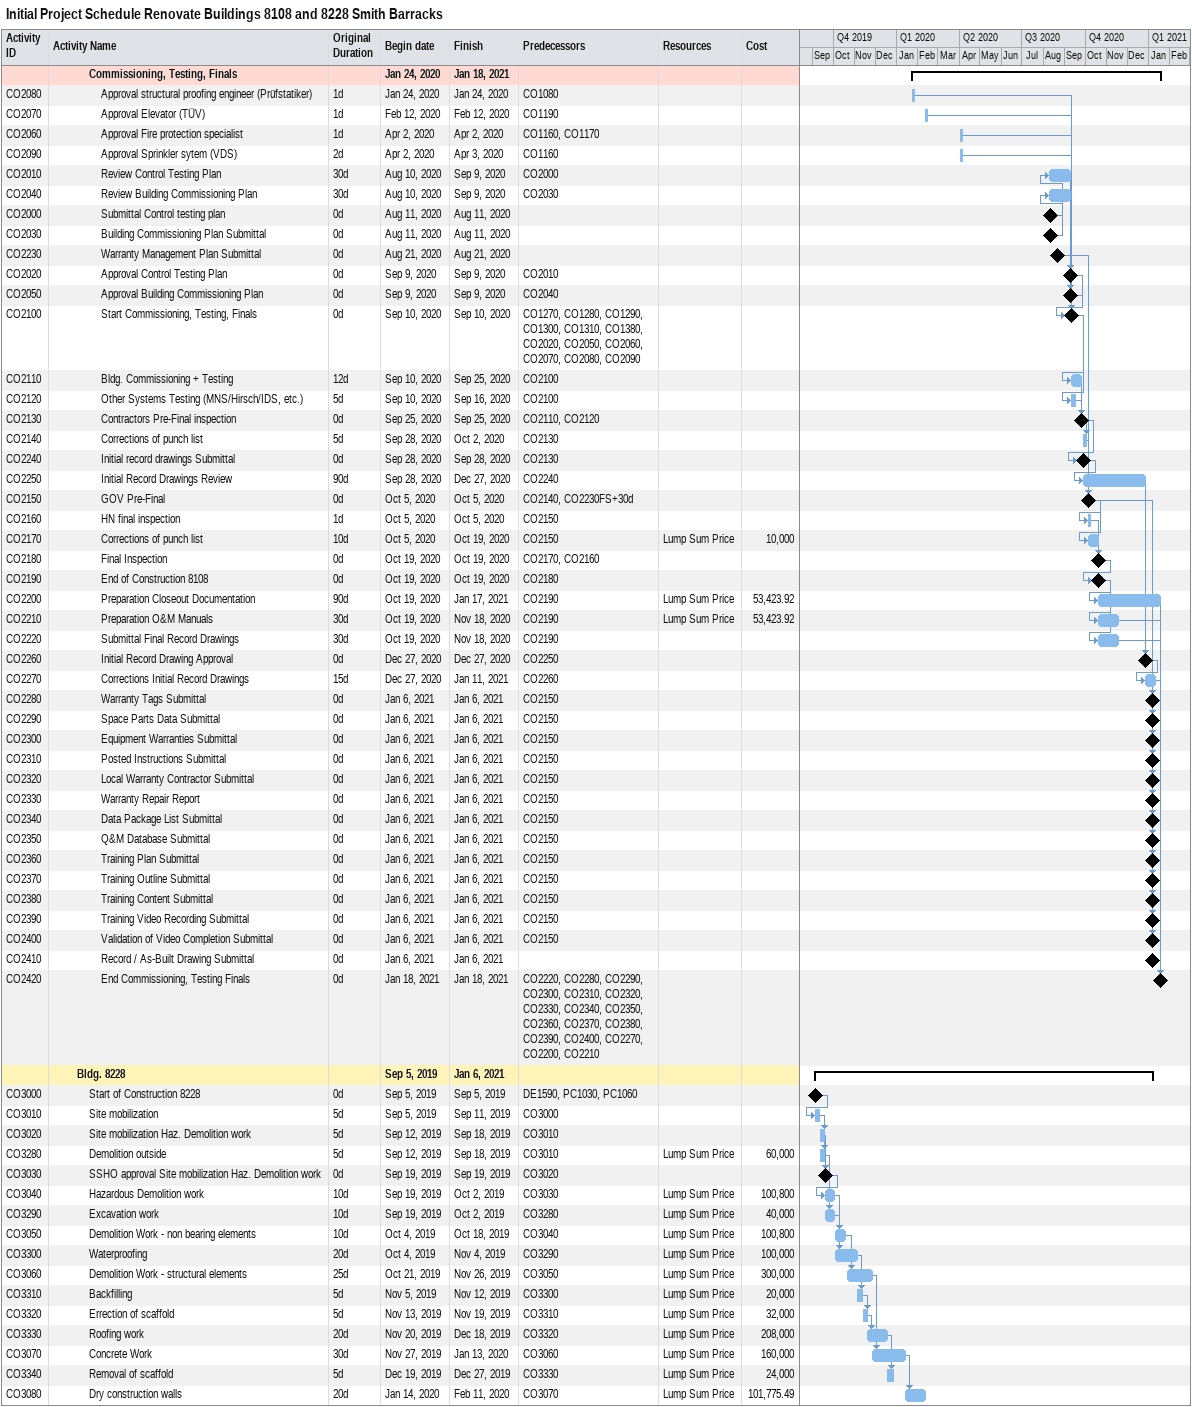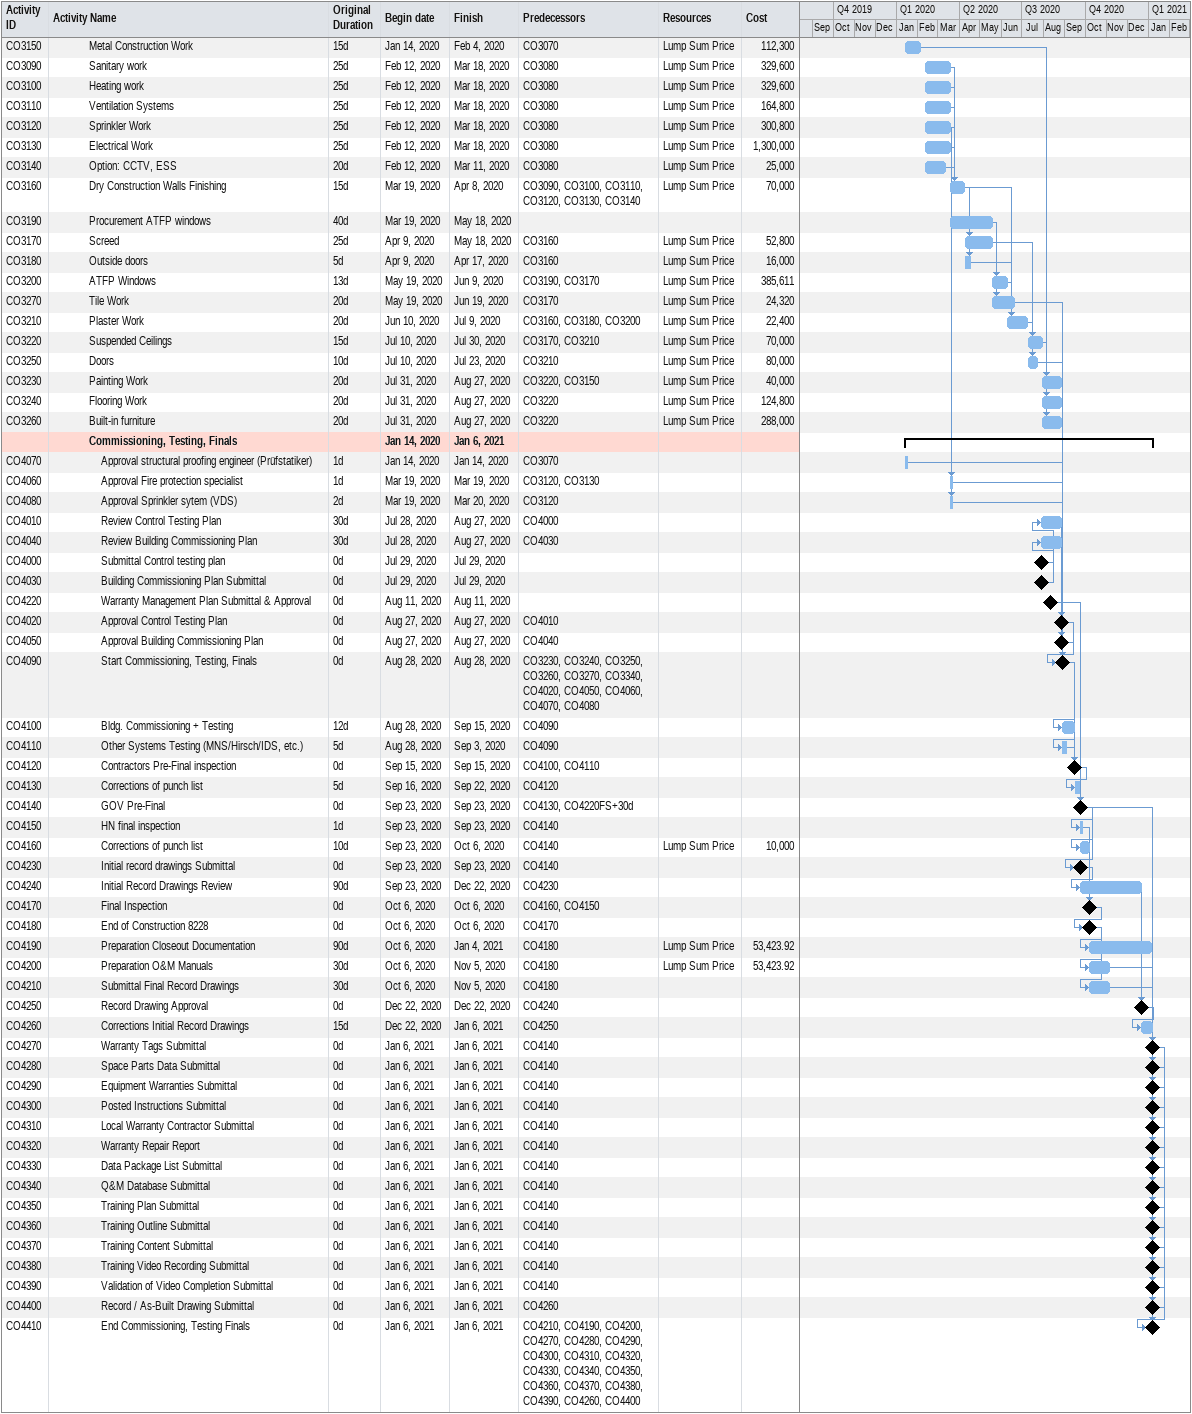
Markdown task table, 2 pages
Initial Project Schedule Renovate Buildings 8108 and 8228 Smith Barracks

| ID | Level | Task | Original duration | Start | Finish | Predecessors | Resources | Cost |
|---|---|---|---|---|---|---|---|---|
|  | 4 | **Commissioning, Testing, Finals** |  | 2020-01-24 | 2021-01-18 |  |  |  |
| CO2080 | 5 | Approval structural proofing engineer (Prüfstatiker) | 1d | 2020-01-24 | 2020-01-24 | CO1080 |  |  |
| CO2070 | 5 | Approval Elevator (TÜV) | 1d | 2020-02-12 | 2020-02-12 | CO1190 |  |  |
| CO2060 | 5 | Approval Fire protection specialist | 1d | 2020-04-02 | 2020-04-02 | CO1160, CO1170 |  |  |
| CO2090 | 5 | Approval Sprinkler sytem (VDS) | 2d | 2020-04-02 | 2020-04-03 | CO1160 |  |  |
| CO2010 | 5 | Review Control Testing Plan | 30d | 2020-08-10 | 2020-09-09 | CO2000 |  |  |
| CO2040 | 5 | Review Building Commissioning Plan | 30d | 2020-08-10 | 2020-09-09 | CO2030 |  |  |
| CO2000 | 5 | Submittal Control testing plan | 0d | 2020-08-11 | 2020-08-11 |  |  |  |
| CO2030 | 5 | Building Commissioning Plan Submittal | 0d | 2020-08-11 | 2020-08-11 |  |  |  |
| CO2230 | 5 | Warranty Management Plan Submittal | 0d | 2020-08-21 | 2020-08-21 |  |  |  |
| CO2020 | 5 | Approval Control Testing Plan | 0d | 2020-09-09 | 2020-09-09 | CO2010 |  |  |
| CO2050 | 5 | Approval Building Commissioning Plan | 0d | 2020-09-09 | 2020-09-09 | CO2040 |  |  |
| CO2100 | 5 | Start Commissioning, Testing, Finals | 0d | 2020-09-10 | 2020-09-10 | CO1270, CO1280, CO1290, CO1300, CO1310, CO1380, CO2020, CO2050, CO2060, CO2070, CO2080, CO2090 |  |  |
| CO2110 | 5 | Bldg. Commissioning + Testing | 12d | 2020-09-10 | 2020-09-25 | CO2100 |  |  |
| CO2120 | 5 | Other Systems Testing (MNS/Hirsch/IDS, etc.) | 5d | 2020-09-10 | 2020-09-16 | CO2100 |  |  |
| CO2130 | 5 | Contractors Pre-Final inspection | 0d | 2020-09-25 | 2020-09-25 | CO2110, CO2120 |  |  |
| CO2140 | 5 | Corrections of punch list | 5d | 2020-09-28 | 2020-10-02 | CO2130 |  |  |
| CO2240 | 5 | Initial record drawings Submittal | 0d | 2020-09-28 | 2020-09-28 | CO2130 |  |  |
| CO2250 | 5 | Initial Record Drawings Review | 90d | 2020-09-28 | 2020-12-27 | CO2240 |  |  |
| CO2150 | 5 | GOV Pre-Final | 0d | 2020-10-05 | 2020-10-05 | CO2140, CO2230FS+30d |  |  |
| CO2160 | 5 | HN final inspection | 1d | 2020-10-05 | 2020-10-05 | CO2150 |  |  |
| CO2170 | 5 | Corrections of punch list | 10d | 2020-10-05 | 2020-10-19 | CO2150 | Lump Sum Price | 10000 |
| CO2180 | 5 | Final Inspection | 0d | 2020-10-19 | 2020-10-19 | CO2170, CO2160 |  |  |
| CO2190 | 5 | End of Construction 8108 | 0d | 2020-10-19 | 2020-10-19 | CO2180 |  |  |
| CO2200 | 5 | Preparation Closeout Documentation | 90d | 2020-10-19 | 2021-01-17 | CO2190 | Lump Sum Price | 53423.92 |
| CO2210 | 5 | Preparation O&M Manuals | 30d | 2020-10-19 | 2020-11-18 | CO2190 | Lump Sum Price | 53423.92 |
| CO2220 | 5 | Submittal Final Record Drawings | 30d | 2020-10-19 | 2020-11-18 | CO2190 |  |  |
| CO2260 | 5 | Initial Record Drawing Approval | 0d | 2020-12-27 | 2020-12-27 | CO2250 |  |  |
| CO2270 | 5 | Corrections Initial Record Drawings | 15d | 2020-12-27 | 2021-01-11 | CO2260 |  |  |
| CO2280 | 5 | Warranty Tags Submittal | 0d | 2021-01-06 | 2021-01-06 | CO2150 |  |  |
| CO2290 | 5 | Space Parts Data Submittal | 0d | 2021-01-06 | 2021-01-06 | CO2150 |  |  |
| CO2300 | 5 | Equipment Warranties Submittal | 0d | 2021-01-06 | 2021-01-06 | CO2150 |  |  |
| CO2310 | 5 | Posted Instructions Submittal | 0d | 2021-01-06 | 2021-01-06 | CO2150 |  |  |
| CO2320 | 5 | Local Warranty Contractor Submittal | 0d | 2021-01-06 | 2021-01-06 | CO2150 |  |  |
| CO2330 | 5 | Warranty Repair Report | 0d | 2021-01-06 | 2021-01-06 | CO2150 |  |  |
| CO2340 | 5 | Data Package List Submittal | 0d | 2021-01-06 | 2021-01-06 | CO2150 |  |  |
| CO2350 | 5 | Q&M Database Submittal | 0d | 2021-01-06 | 2021-01-06 | CO2150 |  |  |
| CO2360 | 5 | Training Plan Submittal | 0d | 2021-01-06 | 2021-01-06 | CO2150 |  |  |
| CO2370 | 5 | Training Outline Submittal | 0d | 2021-01-06 | 2021-01-06 | CO2150 |  |  |
| CO2380 | 5 | Training Content Submittal | 0d | 2021-01-06 | 2021-01-06 | CO2150 |  |  |
| CO2390 | 5 | Training Video Recording Submittal | 0d | 2021-01-06 | 2021-01-06 | CO2150 |  |  |
| CO2400 | 5 | Validation of Video Completion Submittal | 0d | 2021-01-06 | 2021-01-06 | CO2150 |  |  |
| CO2410 | 5 | Record / As-Built Drawing Submittal | 0d | 2021-01-06 | 2021-01-06 |  |  |  |
| CO2420 | 5 | End Commissioning, Testing Finals | 0d | 2021-01-18 | 2021-01-18 | CO2220, CO2280, CO2290, CO2300, CO2310, CO2320, CO2330, CO2340, CO2350, CO2360, CO2370, CO2380, CO2390, CO2400, CO2270, CO2200, CO2210 |  |  |
|  | 3 | **Bldg. 8228** |  | 2019-09-05 | 2021-01-06 |  |  |  |
| CO3000 | 4 | Start of Construction 8228 | 0d | 2019-09-05 | 2019-09-05 | DE1590, PC1030, PC1060 |  |  |
| CO3010 | 4 | Site mobilization | 5d | 2019-09-05 | 2019-09-11 | CO3000 |  |  |
| CO3020 | 4 | Site mobilization Haz. Demolition work | 5d | 2019-09-12 | 2019-09-18 | CO3010 |  |  |
| CO3280 | 4 | Demolition outside | 5d | 2019-09-12 | 2019-09-18 | CO3010 | Lump Sum Price | 60000 |
| CO3030 | 4 | SSHO approval Site mobilization Haz. Demolition work | 0d | 2019-09-19 | 2019-09-19 | CO3020 |  |  |
| CO3040 | 4 | Hazardous Demolition work | 10d | 2019-09-19 | 2019-10-02 | CO3030 | Lump Sum Price | 100800 |
| CO3290 | 4 | Excavation work | 10d | 2019-09-19 | 2019-10-02 | CO3280 | Lump Sum Price | 40000 |
| CO3050 | 4 | Demolition Work - non bearing elements | 10d | 2019-10-04 | 2019-10-18 | CO3040 | Lump Sum Price | 100800 |
| CO3300 | 4 | Waterproofing | 20d | 2019-10-04 | 2019-11-04 | CO3290 | Lump Sum Price | 100000 |
| CO3060 | 4 | Demolition Work - structural elements | 25d | 2019-10-21 | 2019-11-26 | CO3050 | Lump Sum Price | 300000 |
| CO3310 | 4 | Backfilling | 5d | 2019-11-05 | 2019-11-12 | CO3300 | Lump Sum Price | 20000 |
| CO3320 | 4 | Errection of scaffold | 5d | 2019-11-13 | 2019-11-19 | CO3310 | Lump Sum Price | 32000 |
| CO3330 | 4 | Roofing work | 20d | 2019-11-20 | 2019-12-18 | CO3320 | Lump Sum Price | 208000 |
| CO3070 | 4 | Concrete Work | 30d | 2019-11-27 | 2020-01-13 | CO3060 | Lump Sum Price | 160000 |
| CO3340 | 4 | Removal of scaffold | 5d | 2019-12-19 | 2019-12-27 | CO3330 | Lump Sum Price | 24000 |
| CO3080 | 4 | Dry construction walls | 20d | 2020-01-14 | 2020-02-11 | CO3070 | Lump Sum Price | 101775.49 |
| CO3150 | 4 | Metal Construction Work | 15d | 2020-01-14 | 2020-02-04 | CO3070 | Lump Sum Price | 112300 |
| CO3090 | 4 | Sanitary work | 25d | 2020-02-12 | 2020-03-18 | CO3080 | Lump Sum Price | 329600 |
| CO3100 | 4 | Heating work | 25d | 2020-02-12 | 2020-03-18 | CO3080 | Lump Sum Price | 329600 |
| CO3110 | 4 | Ventilation Systems | 25d | 2020-02-12 | 2020-03-18 | CO3080 | Lump Sum Price | 164800 |
| CO3120 | 4 | Sprinkler Work | 25d | 2020-02-12 | 2020-03-18 | CO3080 | Lump Sum Price | 300800 |
| CO3130 | 4 | Electrical Work | 25d | 2020-02-12 | 2020-03-18 | CO3080 | Lump Sum Price | 1300000 |
| CO3140 | 4 | Option: CCTV, ESS | 20d | 2020-02-12 | 2020-03-11 | CO3080 | Lump Sum Price | 25000 |
| CO3160 | 4 | Dry Construction Walls Finishing | 15d | 2020-03-19 | 2020-04-08 | CO3090, CO3100, CO3110, CO3120, CO3130, CO3140 | Lump Sum Price | 70000 |
| CO3190 | 4 | Procurement ATFP windows | 40d | 2020-03-19 | 2020-05-18 |  |  |  |
| CO3170 | 4 | Screed | 25d | 2020-04-09 | 2020-05-18 | CO3160 | Lump Sum Price | 52800 |
| CO3180 | 4 | Outside doors | 5d | 2020-04-09 | 2020-04-17 | CO3160 | Lump Sum Price | 16000 |
| CO3200 | 4 | ATFP Windows | 13d | 2020-05-19 | 2020-06-09 | CO3190, CO3170 | Lump Sum Price | 385611 |
| CO3270 | 4 | Tile Work | 20d | 2020-05-19 | 2020-06-19 | CO3170 | Lump Sum Price | 24320 |
| CO3210 | 4 | Plaster Work | 20d | 2020-06-10 | 2020-07-09 | CO3160, CO3180, CO3200 | Lump Sum Price | 22400 |
| CO3220 | 4 | Suspended Ceilings | 15d | 2020-07-10 | 2020-07-30 | CO3170, CO3210 | Lump Sum Price | 70000 |
| CO3250 | 4 | Doors | 10d | 2020-07-10 | 2020-07-23 | CO3210 | Lump Sum Price | 80000 |
| CO3230 | 4 | Painting Work | 20d | 2020-07-31 | 2020-08-27 | CO3220, CO3150 | Lump Sum Price | 40000 |
| CO3240 | 4 | Flooring Work | 20d | 2020-07-31 | 2020-08-27 | CO3220 | Lump Sum Price | 124800 |
| CO3260 | 4 | Built-in furniture | 20d | 2020-07-31 | 2020-08-27 | CO3220 | Lump Sum Price | 288000 |
|  | 4 | **Commissioning, Testing, Finals** |  | 2020-01-14 | 2021-01-06 |  |  |  |
| CO4070 | 5 | Approval structural proofing engineer (Prüfstatiker) | 1d | 2020-01-14 | 2020-01-14 | CO3070 |  |  |
| CO4060 | 5 | Approval Fire protection specialist | 1d | 2020-03-19 | 2020-03-19 | CO3120, CO3130 |  |  |
| CO4080 | 5 | Approval Sprinkler sytem (VDS) | 2d | 2020-03-19 | 2020-03-20 | CO3120 |  |  |
| CO4010 | 5 | Review Control Testing Plan | 30d | 2020-07-28 | 2020-08-27 | CO4000 |  |  |
| CO4040 | 5 | Review Building Commissioning Plan | 30d | 2020-07-28 | 2020-08-27 | CO4030 |  |  |
| CO4000 | 5 | Submittal Control testing plan | 0d | 2020-07-29 | 2020-07-29 |  |  |  |
| CO4030 | 5 | Building Commissioning Plan Submittal | 0d | 2020-07-29 | 2020-07-29 |  |  |  |
| CO4220 | 5 | Warranty Management Plan Submittal & Approval | 0d | 2020-08-11 | 2020-08-11 |  |  |  |
| CO4020 | 5 | Approval Control Testing Plan | 0d | 2020-08-27 | 2020-08-27 | CO4010 |  |  |
| CO4050 | 5 | Approval Building Commissioning Plan | 0d | 2020-08-27 | 2020-08-27 | CO4040 |  |  |
| CO4090 | 5 | Start Commissioning, Testing, Finals | 0d | 2020-08-28 | 2020-08-28 | CO3230, CO3240, CO3250, CO3260, CO3270, CO3340, CO4020, CO4050, CO4060, CO4070, CO4080 |  |  |
| CO4100 | 5 | Bldg. Commissioning + Testing | 12d | 2020-08-28 | 2020-09-15 | CO4090 |  |  |
| CO4110 | 5 | Other Systems Testing (MNS/Hirsch/IDS, etc.) | 5d | 2020-08-28 | 2020-09-03 | CO4090 |  |  |
| CO4120 | 5 | Contractors Pre-Final inspection | 0d | 2020-09-15 | 2020-09-15 | CO4100, CO4110 |  |  |
| CO4130 | 5 | Corrections of punch list | 5d | 2020-09-16 | 2020-09-22 | CO4120 |  |  |
| CO4140 | 5 | GOV Pre-Final | 0d | 2020-09-23 | 2020-09-23 | CO4130, CO4220FS+30d |  |  |
| CO4150 | 5 | HN final inspection | 1d | 2020-09-23 | 2020-09-23 | CO4140 |  |  |
| CO4160 | 5 | Corrections of punch list | 10d | 2020-09-23 | 2020-10-06 | CO4140 | Lump Sum Price | 10000 |
| CO4230 | 5 | Initial record drawings Submittal | 0d | 2020-09-23 | 2020-09-23 | CO4140 |  |  |
| CO4240 | 5 | Initial Record Drawings Review | 90d | 2020-09-23 | 2020-12-22 | CO4230 |  |  |
| CO4170 | 5 | Final Inspection | 0d | 2020-10-06 | 2020-10-06 | CO4160, CO4150 |  |  |
| CO4180 | 5 | End of Construction 8228 | 0d | 2020-10-06 | 2020-10-06 | CO4170 |  |  |
| CO4190 | 5 | Preparation Closeout Documentation | 90d | 2020-10-06 | 2021-01-04 | CO4180 | Lump Sum Price | 53423.92 |
| CO4200 | 5 | Preparation O&M Manuals | 30d | 2020-10-06 | 2020-11-05 | CO4180 | Lump Sum Price | 53423.92 |
| CO4210 | 5 | Submittal Final Record Drawings | 30d | 2020-10-06 | 2020-11-05 | CO4180 |  |  |
| CO4250 | 5 | Record Drawing Approval | 0d | 2020-12-22 | 2020-12-22 | CO4240 |  |  |
| CO4260 | 5 | Corrections Initial Record Drawings | 15d | 2020-12-22 | 2021-01-06 | CO4250 |  |  |
| CO4270 | 5 | Warranty Tags Submittal | 0d | 2021-01-06 | 2021-01-06 | CO4140 |  |  |
| CO4280 | 5 | Space Parts Data Submittal | 0d | 2021-01-06 | 2021-01-06 | CO4140 |  |  |
| CO4290 | 5 | Equipment Warranties Submittal | 0d | 2021-01-06 | 2021-01-06 | CO4140 |  |  |
| CO4300 | 5 | Posted Instructions Submittal | 0d | 2021-01-06 | 2021-01-06 | CO4140 |  |  |
| CO4310 | 5 | Local Warranty Contractor Submittal | 0d | 2021-01-06 | 2021-01-06 | CO4140 |  |  |
| CO4320 | 5 | Warranty Repair Report | 0d | 2021-01-06 | 2021-01-06 | CO4140 |  |  |
| CO4330 | 5 | Data Package List Submittal | 0d | 2021-01-06 | 2021-01-06 | CO4140 |  |  |
| CO4340 | 5 | Q&M Database Submittal | 0d | 2021-01-06 | 2021-01-06 | CO4140 |  |  |
| CO4350 | 5 | Training Plan Submittal | 0d | 2021-01-06 | 2021-01-06 | CO4140 |  |  |
| CO4360 | 5 | Training Outline Submittal | 0d | 2021-01-06 | 2021-01-06 | CO4140 |  |  |
| CO4370 | 5 | Training Content Submittal | 0d | 2021-01-06 | 2021-01-06 | CO4140 |  |  |
| CO4380 | 5 | Training Video Recording Submittal | 0d | 2021-01-06 | 2021-01-06 | CO4140 |  |  |
| CO4390 | 5 | Validation of Video Completion Submittal | 0d | 2021-01-06 | 2021-01-06 | CO4140 |  |  |
| CO4400 | 5 | Record / As-Built Drawing Submittal | 0d | 2021-01-06 | 2021-01-06 | CO4260 |  |  |
| CO4410 | 5 | End Commissioning, Testing Finals | 0d | 2021-01-06 | 2021-01-06 | CO4210, CO4190, CO4200, CO4270, CO4280, CO4290, CO4300, CO4310, CO4320, CO4330, CO4340, CO4350, CO4360, CO4370, CO4380, CO4390, CO4260, CO4400 |  |  |
